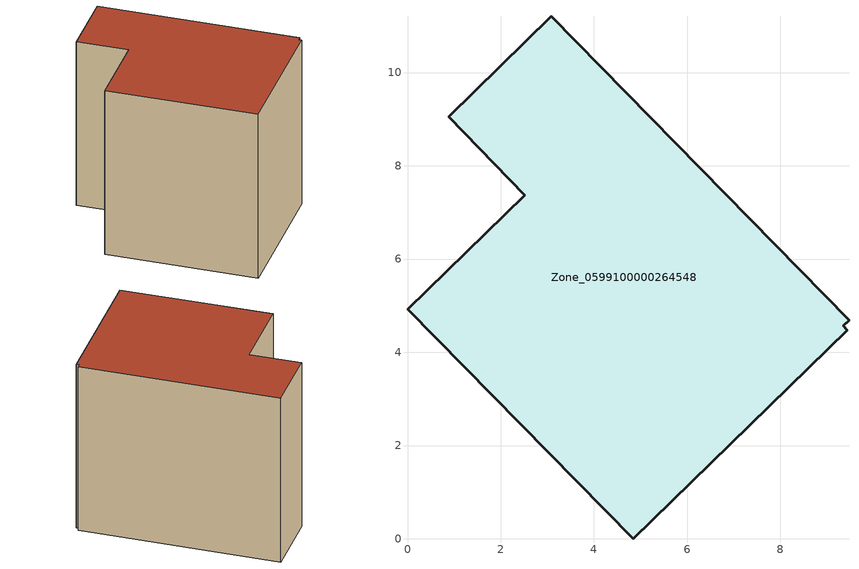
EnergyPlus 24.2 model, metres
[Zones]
Zone_0599100000264548
 floor ground (C_G): 9.43,4.47 4.84,0 0,4.92 2.52,7.37 0.88,9.05 3.09,11.21 9.47,4.69 9.35,4.57 z0
 wall outside (C_F): 9.47,4.69 3.09,11.21 0.88,9.05 2.52,7.37 0,4.92 4.84,0 9.43,4.47 9.35,4.57 9.47,4.69 z0:8.25
 roof outside (C_R): 9.35,4.57 9.47,4.69 3.09,11.21 0.88,9.05 2.52,7.37 0,4.92 4.84,0 9.43,4.47 z8.25
[BUILDING]
Pand.0599100000264548: North Axis=0; Terrain=City; Loads Convergence Tolerance Value=0.04; Temperature Convergence Tolerance Value=0.4; Solar Distribution=FullExterior; Maximum Number of Warmup Days=25; Minimum Number of Warmup Days=1
[Site:Location]
Rotterdam.The.Hague.AP_ZH_NLD Design_Conditions: Latitude=51.96; Longitude=4.45; Time Zone=1; Elevation=-4.5
[SITE:GROUNDTEMPERATURE:BUILDINGSURFACE]
18, 18, 18, 18, 18, 18, 18, 18, 18, 18, 18, 18
[MATERIAL] Thermal Absorptance=0.9; Solar Absorptance=0.7; Visible Absorptance=0.7
Name | Roughness | Thickness | Conductivity | Density | Specific Heat
G.TI.1975-1991 | MediumSmooth | 0.15 | 0.288461 | 540 | 1210
F.TI.1975-1991 | Rough | 0.3 | 0.230769 | 1920 | 840
R.TI.1975-1991 | MediumRough | 0.2 | 0.153846 | 1500 | 1000
[CONSTRUCTION]
C_G: G.TI.1975-1991
C_F: F.TI.1975-1991
C_R: R.TI.1975-1991
[ZONE]
Zone_0599100000264548: Type=1; Multiplier=1; Ceiling Height=Autocalculate; Volume=Autocalculate; Floor Area=autocalculate; Part of Total Floor Area=Yes
[ZONEINFILTRATION:DESIGNFLOWRATE]
Infil_Zone_0599100000264548: Zone or ZoneList or Space or SpaceList=Zone_0599100000264548; Schedule=AlwaysOn; Design Flow Rate Calculation Method=Flow/Area; Flow Rate per Floor Area=0.003; Constant Term Coefficient=1; Temperature Term Coefficient=0; Velocity Term Coefficient=0; Velocity Squared Term Coefficient=0
[HVACTEMPLATE:ZONE:IDEALLOADSAIRSYSTEM]
Zone_0599100000264548: Maximum Heating Supply Air Temperature=50; Minimum Cooling Supply Air Temperature=13; Maximum Heating Supply Air Humidity Ratio=0.0156; Minimum Cooling Supply Air Humidity Ratio=0.0077; Heating Limit=NoLimit; Cooling Limit=NoLimit; Dehumidification Control Type=ConstantSensibleHeatRatio; Cooling Sensible Heat Ratio=0.7; Dehumidification Setpoint=60; Humidification Control Type=None; Humidification Setpoint=30; Outdoor Air Method=None; Outdoor Air Flow Rate per Person=0.00944; Outdoor Air Flow Rate per Zone Floor Area=0; Outdoor Air Flow Rate per Zone=0; Demand Controlled Ventilation Type=None; Outdoor Air Economizer Type=NoEconomizer; Heat Recovery Type=None; Sensible Heat Recovery Effectiveness=0.7; Latent Heat Recovery Effectiveness=0.65
[ZONECONTROL:THERMOSTAT]
ThermostatControl_Zone_0599100000264548: Zone or ZoneList=Zone_0599100000264548; Control Type Schedule=DualSetpointControlType; Control 1=Thermostat_Zone_0599100000264548; Temperature Difference Between Cutout And Setpoint=0
[THERMOSTATSETPOINT:DUALSETPOINT]
Thermostat_Zone_0599100000264548: Heating Setpoint Temperature Schedule=HeatingSetpoint_Zone_0599100000264548; Cooling Setpoint Temperature Schedule=CoolingSetpoint_Zone_0599100000264548
[SCHEDULE:COMPACT]
HeatingSetpoint_Zone_0599100000264548: Through: 12/31, For: AllDays, Until: 24:00, 21
CoolingSetpoint_Zone_0599100000264548: Through: 12/31, For: AllDays, Until: 24:00, 24
DualSetpointControlType: Through: 12/31, For: AllDays, Until: 24:00, 4
AlwaysOn: Through: 12/31, For: AllDays, Until: 24:00, 1
